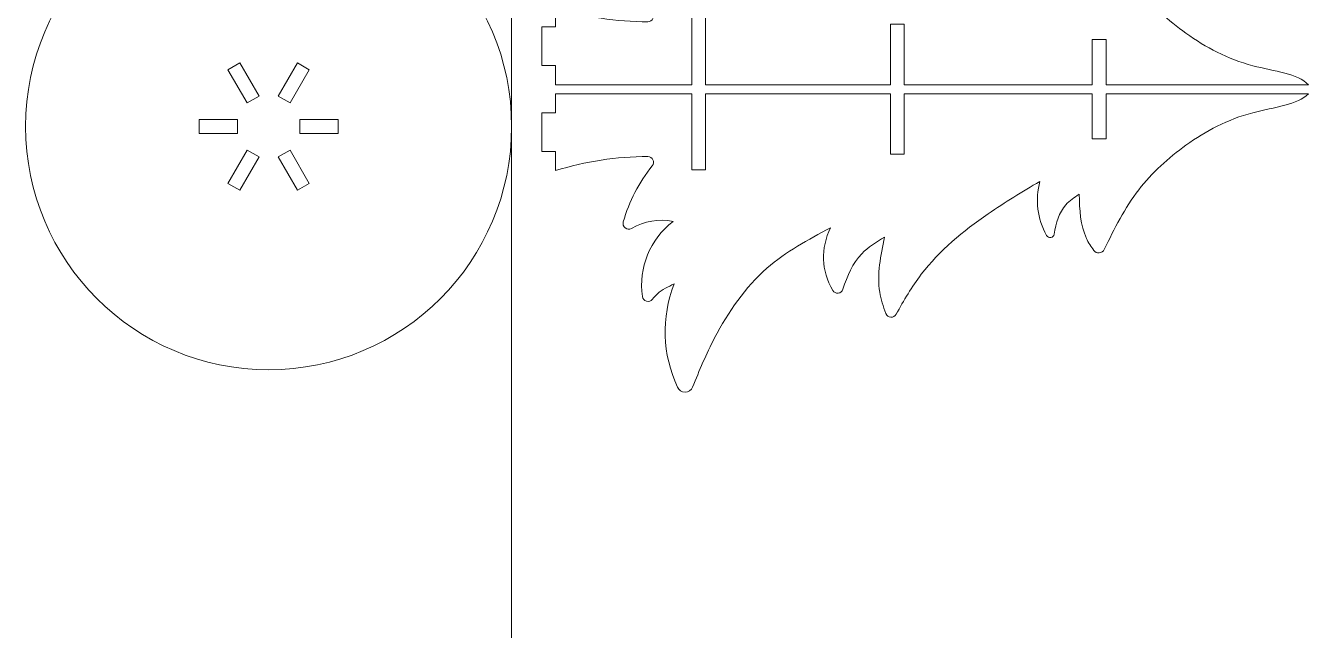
# Model space of a CAD drawing. Header units: centimetres. Extents: x -30 to 30, y -366 to 163.
# Drawn here: x -26.8 to 29.5, y -35.6 to -9.1 of the extents above; entities that cross this region are included whole.
import ezdxf

# ---------------------------------------------------------------- set-up
doc = ezdxf.new("R2010")
doc.units = ezdxf.units.CM
doc.header["$MEASUREMENT"] = 0
doc.layers.add('layer 1', color=7, linetype='Continuous')

msp = doc.modelspace()

# ---------------------------------------------------------------- linework, layer by layer
at = {"layer": 'layer 1', "lineweight": 9}
for points, knots in [([(-5.46707, -13.50664), (-5.46707, -7.62481), (-10.23522, -2.85664), (-16.11705, -2.85664), (-16.11705, -2.85664), (-21.99888, -2.85663), (-26.76705, -7.62478), (-26.76707, -13.50661), (-26.76707, -13.50661), (-26.76708, -19.38844), (-21.99894, -24.15661), (-16.11711, -24.15664), (-16.11711, -24.15664), (-10.23528, -24.15666), (-5.4671, -19.38852), (-5.46707, -13.5067), (-5.46617, 162.9479), (-5.46707, -366.41644), (-5.46707, -13.50664)], [0, 0, 0, 0, 0.2, 0.2, 0.2, 0.2, 0.4, 0.4, 0.4, 0.4, 0.6, 0.6, 0.6, 0.6, 1, 1, 1, 1.00006, 1.00006, 1.00006, 1.00006]), ([(11.13548, -11.67594), (11.13548, -10.79236), (11.13548, -9.90879), (11.13548, -9.02521), (11.13548, -9.02521), (11.33547, -9.02521), (11.53548, -9.02521), (11.73548, -9.02521), (11.73548, -9.02521), (11.73548, -9.90879), (11.73548, -10.79236), (11.73548, -11.67594), (11.73548, -11.67594), (14.48547, -11.67594), (17.23548, -11.67594), (19.98548, -11.67594), (19.98548, -11.67594), (19.98548, -11.01525), (19.98548, -10.35457), (19.98548, -9.69388), (19.98548, -9.69388), (20.18547, -9.69388), (20.38548, -9.69388), (20.58548, -9.69388), (20.58548, -9.69388), (20.58548, -10.35457), (20.58548, -11.01525), (20.58548, -11.67594), (20.58548, -11.67594), (23.54163, -11.67594), (26.49779, -11.67594), (29.45394, -11.67594), (29.45394, -11.67594), (29.00457, -11.18697), (27.95312, -11.08993), (27.02003, -10.84417), (27.02003, -10.84417), (25.90565, -10.55067), (24.96009, -10.04505), (24.09119, -9.42306), (24.09119, -9.42306), (23.31425, -8.8669), (22.5986, -8.21773), (22.02093, -7.47076), (22.02093, -7.47076), (21.40721, -6.67716), (20.94924, -5.77318), (20.51112, -4.85512), (20.51112, -4.85512), (20.46887, -4.76656), (20.38829, -4.7106), (20.29056, -4.7019), (20.29056, -4.7019), (20.19282, -4.6932), (20.10363, -4.73407), (20.04641, -4.81377), (20.04641, -4.81377), (19.92431, -4.98379), (19.81271, -5.15797), (19.72623, -5.34207), (19.72623, -5.34207), (19.45455, -5.92045), (19.43091, -6.59679), (19.40727, -7.27311), (19.40727, -7.27311), (19.1969, -7.13149), (18.98654, -6.98986), (18.82583, -6.81327), (18.82583, -6.81327), (18.52064, -6.47787), (18.39458, -6.01632), (18.30968, -5.52576), (18.30968, -5.52576), (18.29655, -5.44984), (18.24206, -5.39538), (18.16614, -5.38228), (18.16614, -5.38228), (18.09021, -5.36919), (18.02063, -5.40223), (17.98281, -5.46936), (17.98281, -5.46936), (17.57192, -6.19878), (17.46785, -7.02948), (17.68613, -7.83772), (17.68613, -7.83772), (16.92086, -7.37952), (16.15559, -6.92131), (15.41382, -6.41268), (15.41382, -6.41268), (14.32335, -5.66494), (13.28367, -4.80825), (12.48911, -3.76816), (12.48911, -3.76816), (12.07188, -3.22203), (11.72225, -2.62534), (11.38608, -2.01858), (11.38608, -2.01858), (11.33832, -1.93237), (11.25173, -1.88532), (11.1534, -1.89214), (11.1534, -1.89214), (11.05509, -1.89898), (10.97583, -1.95756), (10.94045, -2.04955), (10.94045, -2.04955), (10.82093, -2.36028), (10.71858, -2.673), (10.66634, -2.99146), (10.66634, -2.99146), (10.53848, -3.77097), (10.71083, -4.58496), (10.88318, -5.39895), (10.88318, -5.39895), (10.52022, -5.17917), (10.15727, -4.95939), (9.8777, -4.67004), (9.8777, -4.67004), (9.47733, -4.25568), (9.24794, -3.69862), (9.05409, -3.11191), (9.05409, -3.11191), (9.02282, -3.01725), (8.94522, -2.95467), (8.84609, -2.94414), (8.84609, -2.94414), (8.74695, -2.93361), (8.65796, -2.9785), (8.6075, -3.06447), (8.6075, -3.06447), (8.10414, -3.92206), (8.06931, -4.91644), (8.51295, -5.8077), (8.51295, -5.8077), (7.5296, -5.28385), (6.54947, -4.75608), (5.72457, -4.03761), (5.72457, -4.03761), (4.77116, -3.20721), (4.02513, -2.12208), (3.43211, -0.98436), (3.43211, -0.98436), (3.06552, -0.28107), (2.75739, 0.4423), (2.46459, 1.17094), (2.46459, 1.17094), (2.4089, 1.30956), (2.28485, 1.39278), (2.13548, 1.39176), (2.13548, 1.39176), (1.98609, 1.39074), (1.8632, 1.30582), (1.80941, 1.16647), (1.80941, 1.16647), (1.13159, -0.27526), (1.07937, -1.86751), (1.66127, -3.35056), (1.66127, -3.35056), (1.39734, -3.22623), (1.1334, -3.10189), (0.9251, -2.91577), (0.9251, -2.91577), (0.84455, -2.8438), (0.77232, -2.76259), (0.7053, -2.67559), (0.7053, -2.67559), (0.64268, -2.59428), (0.54548, -2.56135), (0.44633, -2.58789), (0.44633, -2.58789), (0.34719, -2.61441), (0.27941, -2.69148), (0.26576, -2.79319), (0.26576, -2.79319), (0.09285, -4.08126), (0.58472, -5.2842), (1.61052, -6.08212), (1.61052, -6.08212), (0.97935, -6.20646), (0.34481, -6.10075), (-0.21197, -5.77852), (-0.21197, -5.77852), (-0.30165, -5.72661), (-0.40503, -5.73369), (-0.48681, -5.79733), (-0.48681, -5.79733), (-0.56859, -5.86098), (-0.60084, -5.95945), (-0.57254, -6.05914), (-0.57254, -6.05914), (-0.31683, -6.96007), (0.11283, -7.79221), (0.69932, -8.52235), (0.69932, -8.52235), (0.76041, -8.59842), (0.77157, -8.69533), (0.72939, -8.78331), (0.72939, -8.78331), (0.6872, -8.87127), (0.60462, -8.92321), (0.50706, -8.92318), (0.50706, -8.92318), (-0.86984, -8.92269), (-2.23112, -8.71594), (-3.54606, -8.30758), (-3.54606, -8.30758), (-3.54606, -8.58828), (-3.54606, -8.86897), (-3.54606, -9.14967), (-3.54606, -9.14967), (-3.74606, -9.14967), (-3.94605, -9.14967), (-4.14606, -9.14967), (-4.14606, -9.14967), (-4.14606, -9.71106), (-4.14606, -10.27245), (-4.14606, -10.83385), (-4.14606, -10.83385), (-3.94605, -10.83385), (-3.74606, -10.83385), (-3.54606, -10.83385), (-3.54606, -10.83385), (-3.54606, -11.11455), (-3.54606, -11.39524), (-3.54606, -11.67594), (-3.54606, -11.67594), (-1.55222, -11.67594), (0.44163, -11.67594), (2.43548, -11.67594), (2.43548, -11.67594), (2.43548, -10.56654), (2.43548, -9.45714), (2.43548, -8.34775), (2.43548, -8.34775), (2.63547, -8.34775), (2.83548, -8.34775), (3.03548, -8.34775), (3.03548, -8.34775), (3.03548, -9.45714), (3.03548, -10.56654), (3.03548, -11.67594), (3.03548, -11.67594), (5.73548, -11.67594), (8.43548, -11.67594), (11.13548, -11.67594)], [0, 0, 0, 0, 0.01612903, 0.01612903, 0.01612903, 0.01612903, 0.03225806, 0.03225806, 0.03225806, 0.03225806, 0.0483871, 0.0483871, 0.0483871, 0.0483871, 0.06451613, 0.06451613, 0.06451613, 0.06451613, 0.08064516, 0.08064516, 0.08064516, 0.08064516, 0.09677419, 0.09677419, 0.09677419, 0.09677419, 0.11290323, 0.11290323, 0.11290323, 0.11290323, 0.12903226, 0.12903226, 0.12903226, 0.12903226, 0.14516129, 0.14516129, 0.14516129, 0.14516129, 0.16129032, 0.16129032, 0.16129032, 0.16129032, 0.17741935, 0.17741935, 0.17741935, 0.17741935, 0.19354839, 0.19354839, 0.19354839, 0.19354839, 0.20967742, 0.20967742, 0.20967742, 0.20967742, 0.22580645, 0.22580645, 0.22580645, 0.22580645, 0.24193548, 0.24193548, 0.24193548, 0.24193548, 0.25806452, 0.25806452, 0.25806452, 0.25806452, 0.27419355, 0.27419355, 0.27419355, 0.27419355, 0.29032258, 0.29032258, 0.29032258, 0.29032258, 0.30645161, 0.30645161, 0.30645161, 0.30645161, 0.32258065, 0.32258065, 0.32258065, 0.32258065, 0.33870968, 0.33870968, 0.33870968, 0.33870968, 0.35483871, 0.35483871, 0.35483871, 0.35483871, 0.37096774, 0.37096774, 0.37096774, 0.37096774, 0.38709677, 0.38709677, 0.38709677, 0.38709677, 0.40322581, 0.40322581, 0.40322581, 0.40322581, 0.41935484, 0.41935484, 0.41935484, 0.41935484, 0.43548387, 0.43548387, 0.43548387, 0.43548387, 0.4516129, 0.4516129, 0.4516129, 0.4516129, 0.46774194, 0.46774194, 0.46774194, 0.46774194, 0.48387097, 0.48387097, 0.48387097, 0.48387097, 0.5, 0.5, 0.5, 0.5, 0.51612903, 0.51612903, 0.51612903, 0.51612903, 0.53225806, 0.53225806, 0.53225806, 0.53225806, 0.5483871, 0.5483871, 0.5483871, 0.5483871, 0.56451613, 0.56451613, 0.56451613, 0.56451613, 0.58064516, 0.58064516, 0.58064516, 0.58064516, 0.59677419, 0.59677419, 0.59677419, 0.59677419, 0.61290323, 0.61290323, 0.61290323, 0.61290323, 0.62903226, 0.62903226, 0.62903226, 0.62903226, 0.64516129, 0.64516129, 0.64516129, 0.64516129, 0.66129032, 0.66129032, 0.66129032, 0.66129032, 0.67741935, 0.67741935, 0.67741935, 0.67741935, 0.69354839, 0.69354839, 0.69354839, 0.69354839, 0.70967742, 0.70967742, 0.70967742, 0.70967742, 0.72580645, 0.72580645, 0.72580645, 0.72580645, 0.74193548, 0.74193548, 0.74193548, 0.74193548, 0.75806452, 0.75806452, 0.75806452, 0.75806452, 0.77419355, 0.77419355, 0.77419355, 0.77419355, 0.79032258, 0.79032258, 0.79032258, 0.79032258, 0.80645161, 0.80645161, 0.80645161, 0.80645161, 0.82258065, 0.82258065, 0.82258065, 0.82258065, 0.83870968, 0.83870968, 0.83870968, 0.83870968, 0.85483871, 0.85483871, 0.85483871, 0.85483871, 0.87096774, 0.87096774, 0.87096774, 0.87096774, 0.88709677, 0.88709677, 0.88709677, 0.88709677, 0.90322581, 0.90322581, 0.90322581, 0.90322581, 0.91935484, 0.91935484, 0.91935484, 0.91935484, 0.93548387, 0.93548387, 0.93548387, 0.93548387, 0.9516129, 0.9516129, 0.9516129, 0.9516129, 0.96774194, 0.96774194, 0.96774194, 0.96774194, 1, 1, 1, 1]), ([(-17.05779, -12.47725), (-17.05779, -12.47725), (-17.89988, -11.01871), (-17.89988, -11.01871), (-17.89988, -11.01871), (-17.89988, -11.01871), (-17.38026, -10.71871), (-17.38026, -10.71871), (-17.38026, -10.71871), (-17.38026, -10.71871), (-16.53818, -12.17725), (-16.53818, -12.17725), (-16.53818, -12.17725), (-16.53818, -12.17725), (-17.05779, -12.47725), (-17.05779, -12.47725)], [0, 0, 0, 0, 0.2, 0.2, 0.2, 0.2, 0.4, 0.4, 0.4, 0.4, 0.6, 0.6, 0.6, 0.6, 1, 1, 1, 1]), ([(-15.17634, -12.47725), (-15.17634, -12.47725), (-15.69596, -12.17725), (-15.69596, -12.17725), (-15.69596, -12.17725), (-15.69596, -12.17725), (-14.85387, -10.71871), (-14.85387, -10.71871), (-14.85387, -10.71871), (-14.85387, -10.71871), (-14.33426, -11.01871), (-14.33426, -11.01871), (-14.33426, -11.01871), (-14.33426, -11.01871), (-15.17634, -12.47725), (-15.17634, -12.47725)], [0, 0, 0, 0, 0.2, 0.2, 0.2, 0.2, 0.4, 0.4, 0.4, 0.4, 0.6, 0.6, 0.6, 0.6, 1, 1, 1, 1]), ([(11.13548, -12.07038), (11.13548, -12.95395), (11.13548, -13.83753), (11.13548, -14.7211), (11.13548, -14.7211), (11.33547, -14.7211), (11.53548, -14.7211), (11.73548, -14.7211), (11.73548, -14.7211), (11.73548, -13.83753), (11.73548, -12.95395), (11.73548, -12.07038), (11.73548, -12.07038), (14.48547, -12.07038), (17.23548, -12.07038), (19.98548, -12.07038), (19.98548, -12.07038), (19.98548, -12.73107), (19.98548, -13.39174), (19.98548, -14.05243), (19.98548, -14.05243), (20.18547, -14.05243), (20.38548, -14.05243), (20.58548, -14.05243), (20.58548, -14.05243), (20.58548, -13.39174), (20.58548, -12.73107), (20.58548, -12.07038), (20.58548, -12.07038), (23.54163, -12.07038), (26.49779, -12.07038), (29.45394, -12.07038), (29.45394, -12.07038), (29.00457, -12.55935), (27.95312, -12.65638), (27.02003, -12.90214), (27.02003, -12.90214), (25.90565, -13.19565), (24.96009, -13.70127), (24.09119, -14.32326), (24.09119, -14.32326), (23.31425, -14.87941), (22.5986, -15.52858), (22.02093, -16.27555), (22.02093, -16.27555), (21.40721, -17.06916), (20.94924, -17.97313), (20.51112, -18.89119), (20.51112, -18.89119), (20.46887, -18.97975), (20.38829, -19.03572), (20.29056, -19.04442), (20.29056, -19.04442), (20.19282, -19.05312), (20.10363, -19.01224), (20.04641, -18.93255), (20.04641, -18.93255), (19.92431, -18.76252), (19.81271, -18.58834), (19.72623, -18.40425), (19.72623, -18.40425), (19.45455, -17.82586), (19.43091, -17.14953), (19.40727, -16.47321), (19.40727, -16.47321), (19.1969, -16.61482), (18.98654, -16.75645), (18.82583, -16.93305), (18.82583, -16.93305), (18.52064, -17.26845), (18.39458, -17.73), (18.30968, -18.22056), (18.30968, -18.22056), (18.29655, -18.29647), (18.24206, -18.35094), (18.16614, -18.36403), (18.16614, -18.36403), (18.09021, -18.37713), (18.02063, -18.34408), (17.98281, -18.27696), (17.98281, -18.27696), (17.57192, -17.54754), (17.46785, -16.71684), (17.68613, -15.90859), (17.68613, -15.90859), (16.92086, -16.3668), (16.15559, -16.825), (15.41382, -17.33364), (15.41382, -17.33364), (14.32335, -18.08137), (13.28367, -18.93807), (12.48911, -19.97815), (12.48911, -19.97815), (12.07188, -20.52429), (11.72225, -21.12097), (11.38608, -21.72774), (11.38608, -21.72774), (11.33832, -21.81394), (11.25173, -21.861), (11.1534, -21.85417), (11.1534, -21.85417), (11.05509, -21.84733), (10.97583, -21.78876), (10.94045, -21.69676), (10.94045, -21.69676), (10.82093, -21.38604), (10.71858, -21.07332), (10.66634, -20.75485), (10.66634, -20.75485), (10.53848, -19.97535), (10.71083, -19.16136), (10.88318, -18.34737), (10.88318, -18.34737), (10.52022, -18.56715), (10.15727, -18.78693), (9.8777, -19.07628), (9.8777, -19.07628), (9.47733, -19.49064), (9.24794, -20.04769), (9.05409, -20.6344), (9.05409, -20.6344), (9.02282, -20.72907), (8.94522, -20.79165), (8.84609, -20.80218), (8.84609, -20.80218), (8.74695, -20.81271), (8.65796, -20.76781), (8.6075, -20.68185), (8.6075, -20.68185), (8.10414, -19.82425), (8.06931, -18.82987), (8.51295, -17.93862), (8.51295, -17.93862), (7.5296, -18.46246), (6.54947, -18.99024), (5.72457, -19.70871), (5.72457, -19.70871), (4.77116, -20.53911), (4.02513, -21.62424), (3.43211, -22.76196), (3.43211, -22.76196), (3.06552, -23.46525), (2.75739, -24.18862), (2.46459, -24.91726), (2.46459, -24.91726), (2.4089, -25.05588), (2.28485, -25.1391), (2.13548, -25.13808), (2.13548, -25.13808), (1.98609, -25.13706), (1.8632, -25.05214), (1.80941, -24.91279), (1.80941, -24.91279), (1.13159, -23.47105), (1.07937, -21.8788), (1.66127, -20.39575), (1.66127, -20.39575), (1.39734, -20.52009), (1.1334, -20.64442), (0.9251, -20.83054), (0.9251, -20.83054), (0.84455, -20.90251), (0.77232, -20.98372), (0.7053, -21.07072), (0.7053, -21.07072), (0.64268, -21.15204), (0.54548, -21.18496), (0.44633, -21.15843), (0.44633, -21.15843), (0.34719, -21.13191), (0.27941, -21.05484), (0.26576, -20.95312), (0.26576, -20.95312), (0.09285, -19.66506), (0.58472, -18.46212), (1.61052, -17.66419), (1.61052, -17.66419), (0.97935, -17.53986), (0.34481, -17.64556), (-0.21197, -17.96779), (-0.21197, -17.96779), (-0.30165, -18.01971), (-0.40503, -18.01263), (-0.48681, -17.94898), (-0.48681, -17.94898), (-0.56859, -17.88534), (-0.60084, -17.78686), (-0.57254, -17.68717), (-0.57254, -17.68717), (-0.31683, -16.78624), (0.11283, -15.9541), (0.69932, -15.22396), (0.69932, -15.22396), (0.76041, -15.1479), (0.77157, -15.05098), (0.72939, -14.96301), (0.72939, -14.96301), (0.6872, -14.87505), (0.60462, -14.8231), (0.50706, -14.82313), (0.50706, -14.82313), (-0.86984, -14.82363), (-2.23112, -15.03037), (-3.54606, -15.43873), (-3.54606, -15.43873), (-3.54606, -15.15804), (-3.54606, -14.87734), (-3.54606, -14.59665), (-3.54606, -14.59665), (-3.74606, -14.59665), (-3.94605, -14.59665), (-4.14606, -14.59665), (-4.14606, -14.59665), (-4.14606, -14.03526), (-4.14606, -13.47387), (-4.14606, -12.91246), (-4.14606, -12.91246), (-3.94605, -12.91246), (-3.74606, -12.91246), (-3.54606, -12.91246), (-3.54606, -12.91246), (-3.54606, -12.63177), (-3.54606, -12.35107), (-3.54606, -12.07038), (-3.54606, -12.07038), (-1.55222, -12.07038), (0.44163, -12.07038), (2.43548, -12.07038), (2.43548, -12.07038), (2.43548, -13.17978), (2.43548, -14.28918), (2.43548, -15.39856), (2.43548, -15.39856), (2.63547, -15.39856), (2.83548, -15.39856), (3.03548, -15.39856), (3.03548, -15.39856), (3.03548, -14.28918), (3.03548, -13.17978), (3.03548, -12.07038), (3.03548, -12.07038), (5.73548, -12.07038), (8.43548, -12.07038), (11.13548, -12.07038)], [0, 0, 0, 0, 0.01612903, 0.01612903, 0.01612903, 0.01612903, 0.03225806, 0.03225806, 0.03225806, 0.03225806, 0.0483871, 0.0483871, 0.0483871, 0.0483871, 0.06451613, 0.06451613, 0.06451613, 0.06451613, 0.08064516, 0.08064516, 0.08064516, 0.08064516, 0.09677419, 0.09677419, 0.09677419, 0.09677419, 0.11290323, 0.11290323, 0.11290323, 0.11290323, 0.12903226, 0.12903226, 0.12903226, 0.12903226, 0.14516129, 0.14516129, 0.14516129, 0.14516129, 0.16129032, 0.16129032, 0.16129032, 0.16129032, 0.17741935, 0.17741935, 0.17741935, 0.17741935, 0.19354839, 0.19354839, 0.19354839, 0.19354839, 0.20967742, 0.20967742, 0.20967742, 0.20967742, 0.22580645, 0.22580645, 0.22580645, 0.22580645, 0.24193548, 0.24193548, 0.24193548, 0.24193548, 0.25806452, 0.25806452, 0.25806452, 0.25806452, 0.27419355, 0.27419355, 0.27419355, 0.27419355, 0.29032258, 0.29032258, 0.29032258, 0.29032258, 0.30645161, 0.30645161, 0.30645161, 0.30645161, 0.32258065, 0.32258065, 0.32258065, 0.32258065, 0.33870968, 0.33870968, 0.33870968, 0.33870968, 0.35483871, 0.35483871, 0.35483871, 0.35483871, 0.37096774, 0.37096774, 0.37096774, 0.37096774, 0.38709677, 0.38709677, 0.38709677, 0.38709677, 0.40322581, 0.40322581, 0.40322581, 0.40322581, 0.41935484, 0.41935484, 0.41935484, 0.41935484, 0.43548387, 0.43548387, 0.43548387, 0.43548387, 0.4516129, 0.4516129, 0.4516129, 0.4516129, 0.46774194, 0.46774194, 0.46774194, 0.46774194, 0.48387097, 0.48387097, 0.48387097, 0.48387097, 0.5, 0.5, 0.5, 0.5, 0.51612903, 0.51612903, 0.51612903, 0.51612903, 0.53225806, 0.53225806, 0.53225806, 0.53225806, 0.5483871, 0.5483871, 0.5483871, 0.5483871, 0.56451613, 0.56451613, 0.56451613, 0.56451613, 0.58064516, 0.58064516, 0.58064516, 0.58064516, 0.59677419, 0.59677419, 0.59677419, 0.59677419, 0.61290323, 0.61290323, 0.61290323, 0.61290323, 0.62903226, 0.62903226, 0.62903226, 0.62903226, 0.64516129, 0.64516129, 0.64516129, 0.64516129, 0.66129032, 0.66129032, 0.66129032, 0.66129032, 0.67741935, 0.67741935, 0.67741935, 0.67741935, 0.69354839, 0.69354839, 0.69354839, 0.69354839, 0.70967742, 0.70967742, 0.70967742, 0.70967742, 0.72580645, 0.72580645, 0.72580645, 0.72580645, 0.74193548, 0.74193548, 0.74193548, 0.74193548, 0.75806452, 0.75806452, 0.75806452, 0.75806452, 0.77419355, 0.77419355, 0.77419355, 0.77419355, 0.79032258, 0.79032258, 0.79032258, 0.79032258, 0.80645161, 0.80645161, 0.80645161, 0.80645161, 0.82258065, 0.82258065, 0.82258065, 0.82258065, 0.83870968, 0.83870968, 0.83870968, 0.83870968, 0.85483871, 0.85483871, 0.85483871, 0.85483871, 0.87096774, 0.87096774, 0.87096774, 0.87096774, 0.88709677, 0.88709677, 0.88709677, 0.88709677, 0.90322581, 0.90322581, 0.90322581, 0.90322581, 0.91935484, 0.91935484, 0.91935484, 0.91935484, 0.93548387, 0.93548387, 0.93548387, 0.93548387, 0.9516129, 0.9516129, 0.9516129, 0.9516129, 0.96774194, 0.96774194, 0.96774194, 0.96774194, 1, 1, 1, 1]), ([(-17.4789, -13.80664), (-17.4789, -13.80664), (-19.16309, -13.80664), (-19.16309, -13.80664), (-19.16309, -13.80664), (-19.16309, -13.80664), (-19.16309, -13.20664), (-19.16309, -13.20664), (-19.16309, -13.20664), (-19.16309, -13.20664), (-17.4789, -13.20664), (-17.4789, -13.20664), (-17.4789, -13.20664), (-17.4789, -13.20664), (-17.4789, -13.80664), (-17.4789, -13.80664)], [0, 0, 0, 0, 0.2, 0.2, 0.2, 0.2, 0.4, 0.4, 0.4, 0.4, 0.6, 0.6, 0.6, 0.6, 1, 1, 1, 1]), ([(-14.75523, -13.20664), (-14.75523, -13.20664), (-13.07106, -13.20664), (-13.07106, -13.20664), (-13.07106, -13.20664), (-13.07106, -13.20664), (-13.07106, -13.80664), (-13.07106, -13.80664), (-13.07106, -13.80664), (-13.07106, -13.80664), (-14.75523, -13.80664), (-14.75523, -13.80664), (-14.75523, -13.80664), (-14.75523, -13.80664), (-14.75523, -13.20664), (-14.75523, -13.20664)], [0, 0, 0, 0, 0.2, 0.2, 0.2, 0.2, 0.4, 0.4, 0.4, 0.4, 0.6, 0.6, 0.6, 0.6, 1, 1, 1, 1]), ([(-16.53818, -14.83602), (-16.53818, -14.83602), (-17.38026, -16.29456), (-17.38026, -16.29456), (-17.38026, -16.29456), (-17.38026, -16.29456), (-17.89988, -15.99456), (-17.89988, -15.99456), (-17.89988, -15.99456), (-17.89988, -15.99456), (-17.05779, -14.53602), (-17.05779, -14.53602), (-17.05779, -14.53602), (-17.05779, -14.53602), (-16.53818, -14.83602), (-16.53818, -14.83602)], [0, 0, 0, 0, 0.2, 0.2, 0.2, 0.2, 0.4, 0.4, 0.4, 0.4, 0.6, 0.6, 0.6, 0.6, 1, 1, 1, 1]), ([(-14.85387, -16.29456), (-14.85387, -16.29456), (-15.69596, -14.83602), (-15.69596, -14.83602), (-15.69596, -14.83602), (-15.69596, -14.83602), (-15.17634, -14.53602), (-15.17634, -14.53602), (-15.17634, -14.53602), (-15.17634, -14.53602), (-14.33426, -15.99456), (-14.33426, -15.99456), (-14.33426, -15.99456), (-14.33426, -15.99456), (-14.85387, -16.29456), (-14.85387, -16.29456)], [0, 0, 0, 0, 0.2, 0.2, 0.2, 0.2, 0.4, 0.4, 0.4, 0.4, 0.6, 0.6, 0.6, 0.6, 1, 1, 1, 1])]:
    msp.add_open_spline(points, degree=3, knots=knots, dxfattribs=at)

doc.saveas('drawing.dxf')
